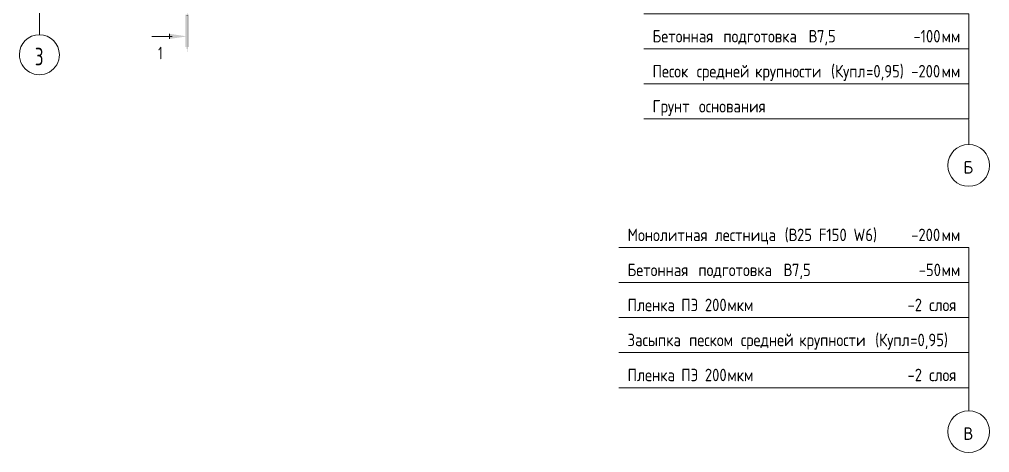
# Model space of a CAD drawing. Header units: millimetres. Extents: x 17301 to 64744, y -5326 to 7712.
# Drawn here: x 53966 to 63671, y -5184 to -854 of the extents above; entities that cross this region are included whole.
import ezdxf

# ---------------------------------------------------------------- set-up
doc = ezdxf.new("R2010")
doc.units = ezdxf.units.MM
doc.linetypes.add('04 Пунктир 10мм', pattern=[10, 0, -10])
for name, color, linetype, lineweight in [('AA_Razrez', 7, 'Continuous', 9), ('AA_Vinoska', 7, 'Continuous', 9), ('Оси', 7, 'Continuous', 9)]:
    doc.layers.add(name, color=color, linetype=linetype, lineweight=lineweight)
doc.styles.add('GOST Common_1', font='GOST_Common.ttf', dxfattribs={"height": 125})
doc.styles.add('ISOCPEUR', font='isocpeur.TTF', dxfattribs={"width": 0.7, "height": 175})
doc.styles.add('ISOCPEUR_1', font='isocpeur.TTF', dxfattribs={"width": 0.85, "height": 125})
doc.styles.add('ISOCPEUR_3', font='isocpeur.TTF', dxfattribs={"width": 0.7, "height": 125})

# ---------------------------------------------------------------- blocks, each defined once
blk = doc.blocks.new('Ось сетки - d_4мм-2765513-КР_СТм1_-3_300_-1этаж')
at = {"layer": 'Оси'}
for start, end in [(360, 180), (360, 180), (180, 360), (180, 360)]:
    blk.add_arc((0, 0), 4, start, end, dxfattribs=at)
blk = doc.blocks.new('Разрез - Номер узла_ сзади-394133-КР_СТм1_-3_300_-1этаж')
at = {"layer": 'AA_Razrez'}
for points in [[(7.33, 0.4), (7.33, -0.39), (0.87, -0.39), (0.87, 0.4)], [(3.5, -3.53), (2.5, -3.53), (3, 0)]]:
    blk.add_hatch(color=256, dxfattribs=at).paths.add_polyline_path(points)
for p, q in [((2.5, -3.53), (3.5, -3.53)), ((3, -3), (3, -7.1))]:
    blk.add_line(p, q, dxfattribs=at)
blk = doc.blocks.new('010_Флажок - ФПм-3987251-Флаг_Состав')
at = {"layer": 'AA_Vinoska'}
for p, q in [((1799.1, -799), (5049.1, -799)), ((5049.1, -1149), (5049.1, -799)), ((1799.1, -1149), (5049.1, -1149)), ((5049.1, -1499), (5049.1, -1149)), ((1799.1, -1499), (5049.1, -1499)), ((5049.1, -1849), (5049.1, -1499)), ((1799.1, -1849), (5049.1, -1849))]:
    blk.add_line(p, q, dxfattribs=at)
blk = doc.blocks.new('010_Флажок - МЛм-3987412-Флаг_Состав')
at = {"layer": 'AA_Vinoska'}
for p, q in [((1549.1, -3135.1), (5049.1, -3135.1)), ((5049.1, -3485.1), (5049.1, -3135.1)), ((1549.1, -3485.1), (5049.1, -3485.1)), ((5049.1, -3835.1), (5049.1, -3485.1)), ((1549.1, -3835.1), (5049.1, -3835.1)), ((5049.1, -4185.1), (5049.1, -3835.1)), ((1549.1, -4185.1), (5049.1, -4185.1)), ((5049.1, -4535.1), (5049.1, -4185.1)), ((1549.1, -4535.1), (5049.1, -4535.1))]:
    blk.add_line(p, q, dxfattribs=at)
blk = doc.blocks.new('010_Флажок только номер _ТиповАннот_ - Узел Б-4007351-Флаг_Состав')
at = {"layer": 'AA_Vinoska'}
blk.add_line((5049.1, -1854.3), (5049.1, -2104.3), dxfattribs=at)
blk.add_circle((5049.1, -2313.3), 209.1, dxfattribs=at)
blk = doc.blocks.new('010_Флажок только номер _ТиповАннот_ - Узел В-4007333-Флаг_Состав')
at = {"layer": 'AA_Vinoska'}
blk.add_line((5049.3, -4515.8), (5049.3, -4765.8), dxfattribs=at)
blk.add_circle((5049.3, -4974.9), 209.1, dxfattribs=at)

msp = doc.modelspace()

# ---------------------------------------------------------------- linework, layer by layer
at = {"layer": 'AA_Razrez', "linetype": '04 Пунктир 10мм'}
msp.add_line((55644.4795, 7647.1457), (55644.4795, -1173.6906), dxfattribs=at)
at = {"layer": 'Оси'}
msp.add_line((54166.3248, -756.6196), (54166.3248, -1006.6196), dxfattribs=at)

# ---------------------------------------------------------------- block references
at = {"layer": 'AA_Razrez', "extrusion": (0, 0, -1), "xscale": 49.99999999999998, "yscale": 49.99999999999998, "zscale": 49.99999999999998, "rotation": 90.00000000000053}
msp.add_blockref('Разрез - Номер узла_ сзади-394133-КР_СТм1_-3_300_-1этаж', (-55644.4795, -1173.6906), dxfattribs=at)
at = {"layer": 'AA_Vinoska'}
for name in ['010_Флажок - ФПм-3987251-Флаг_Состав', '010_Флажок только номер _ТиповАннот_ - Узел Б-4007351-Флаг_Состав', '010_Флажок - МЛм-3987412-Флаг_Состав']:
    msp.add_blockref(name, (58412.8775, 0), dxfattribs=at)
at = {"layer": 'Оси', "xscale": 49.99999999999998, "yscale": 49.99999999999998, "zscale": 49.99999999999998, "rotation": 180}
msp.add_blockref('Ось сетки - d_4мм-2765513-КР_СТм1_-3_300_-1этаж', (54166.3248, -1206.6196), dxfattribs=at)

# ---------------------------------------------------------------- texts
at = {"layer": 'AA_Razrez', "insert": (55354.1231, -1127.4525), "char_height": 125, "width": 53.312219, "attachment_point": 1, "style": 'ISOCPEUR_3'}
msp.add_mtext('\\fISOCPEUR|b0|i0|c204|p34|;\\W.7;1', dxfattribs=at)
at = {"layer": 'AA_Vinoska', "char_height": 125, "attachment_point": 1, "style": 'GOST Common_1'}
for s, insert, width in [('\\fGOST Common|b0|i0|c204|p34|;Б', (63409.4849, -2270.4438), 120.253125), ('\\fGOST Common|b0|i0|c204|p34|;В', (63407.9374, -4932.0051), 124.261562)]:
    msp.add_mtext(s, dxfattribs=dict(at, insert=insert, width=width))
at = {"layer": 'Оси', "insert": (54121.0652, -1138.0165), "char_height": 175, "width": 103.818531, "attachment_point": 1, "style": 'ISOCPEUR'}
msp.add_mtext('\\fISOCPEUR|b0|i0|c204|p34|;\\W.7;3', dxfattribs=at)

# ---------------------------------------------------------------- next in the draw order: texts
at = {"layer": 'AA_Vinoska', "char_height": 125, "attachment_point": 1, "style": 'ISOCPEUR_1', "bg_fill": 3, "box_fill_scale": 1.25, "bg_fill_color": 256, "bg_fill_true_color": 13158600, "bg_fill_transparency": 0}
for s, insert, width in [('Бетонная', (60299.8231, -959.5075), 780.242359), ('-100', (62909.2153, -959.5075), 340.717187), ('Песок', (60299.8231, -1309.5075), 456.561031), ('Грунт', (60299.8231, -1659.5075), 483.818406), ('Монолитная', (60049.8231, -2945.5638), 977.858328), ('-200', (62886.6903, -2945.5638), 367.974562), ('Бетонная', (60049.8231, -3295.5638), 780.242359), ('-50', (62962.3403, -3295.5638), 275.980922), ('Пленка', (60049.8231, -3645.5638), 572.404875), ('-2 ', (62850.1403, -3645.5638), 262.352234), ('Засыпка', (60049.8231, -3995.5638), 667.805687), ('Пленка', (60049.8231, -4345.5638), 572.404875), ('-2 ', (62850.1403, -4345.5638), 262.352234)]:
    msp.add_mtext(s, dxfattribs=dict(at, insert=insert, width=width))

# ---------------------------------------------------------------- next in the draw order: texts
for s, insert, width in [('\\fISOCPEUR|b0|i0|c204|p34|;\\W.85; ', (60943.5875, -959.5075), 78.364953), ('мм', (63190.3351, -959.5075), 204.430312), ('\\fISOCPEUR|b0|i0|c204|p34|;\\W.85; ', (60676.5237, -1309.5075), 78.364953), ('\\fISOCPEUR|b0|i0|c204|p34|;\\W.85; ', (60699.0133, -1659.5075), 78.364953), ('\\fISOCPEUR|b0|i0|c204|p34|;\\W.85; ', (60856.6369, -2945.5638), 78.364953), ('мм', (63190.2997, -2945.5638), 204.430312), ('\\fISOCPEUR|b0|i0|c204|p34|;\\W.85; ', (60693.5875, -3295.5638), 78.364953), ('мм', (63190.0474, -3295.5638), 204.430312), ('\\fISOCPEUR|b0|i0|c204|p34|;\\W.85; ', (60522.1044, -3645.5638), 78.364953), ('слоя', (63066.6026, -3645.5638), 354.345875), ('\\fISOCPEUR|b0|i0|c204|p34|;\\W.85; ', (60600.8179, -3995.5638), 78.364953), ('\\fISOCPEUR|b0|i0|c204|p34|;\\W.85; ', (60522.1044, -4345.5638), 78.364953), ('слоя', (63066.6026, -4345.5638), 354.345875)]:
    msp.add_mtext(s, dxfattribs=dict(at, insert=insert, width=width))

# ---------------------------------------------------------------- next in the draw order: block references
at = {"layer": 'AA_Vinoska'}
msp.add_blockref('010_Флажок только номер _ТиповАннот_ - Узел В-4007333-Флаг_Состав', (58412.8775, 0), dxfattribs=at)

# ---------------------------------------------------------------- next in the draw order: texts
at = {"layer": 'AA_Vinoska', "char_height": 125, "attachment_point": 1, "style": 'ISOCPEUR_1', "bg_fill": 3, "box_fill_scale": 1.25, "bg_fill_color": 256, "bg_fill_true_color": 13158600, "bg_fill_transparency": 0}
for s, insert, width in [('подготовка', (61008.245, -959.5075), 954.008125), ('средней', (60741.1812, -1309.5075), 630.326797), ('основания', (60763.6708, -1659.5075), 824.535594), ('лестница', (60921.2945, -2945.5638), 766.613672), ('подготовка', (60758.245, -3295.5638), 954.008125), ('ПЭ', (60586.7619, -3645.5638), 204.430312), ('песком', (60665.4755, -3995.5638), 548.554672), ('ПЭ', (60586.7619, -4345.5638), 204.430312)]:
    msp.add_mtext(s, dxfattribs=dict(at, insert=insert, width=width))

# ---------------------------------------------------------------- next in the draw order: texts
for s, insert, width in [('\\fISOCPEUR|b0|i0|c204|p34|;\\W.85; ', (61795.3804, -959.5075), 78.364953), ('\\fISOCPEUR|b0|i0|c204|p34|;\\W.85; ', (61261.2528, -1309.5075), 78.364953), (' (', (61553.814, -2945.5638), 129.472531), ('\\fISOCPEUR|b0|i0|c204|p34|;\\W.85; ', (61545.3804, -3295.5638), 78.364953), (' 200', (60755.4338, -3645.5638), 354.345875), ('\\fISOCPEUR|b0|i0|c204|p34|;\\W.85; ', (61118.0784, -3995.5638), 78.364953), (' 200', (60755.4338, -4345.5638), 354.345875)]:
    msp.add_mtext(s, dxfattribs=dict(at, insert=insert, width=width))

# ---------------------------------------------------------------- next in the draw order: texts
for s, insert, width in [('\\fISOCPEUR|b0|i0|c204|p34|;\\W.85;В', (61860.038, -959.5075), 102.215156), ('крупности', (61325.9104, -1309.5075), 838.164281), ('\\fISOCPEUR|b0|i0|c204|p34|;\\W.85;В', (61660.6396, -2945.5638), 102.215156), ('\\fISOCPEUR|b0|i0|c204|p34|;\\W.85;В', (61610.038, -3295.5638), 102.215156), ('мкм', (61047.7984, -3645.5638), 296.423953), ('средней', (61182.7359, -3995.5638), 630.326797), ('мкм', (61047.7984, -4345.5638), 296.423953)]:
    msp.add_mtext(s, dxfattribs=dict(at, insert=insert, width=width))

# ---------------------------------------------------------------- next in the draw order: texts
for s, insert, width in [('7,5', (61944.3739, -959.5075), 228.280516), (' (', (62017.4651, -1309.5075), 129.472531), ('25 F150 W6)', (61744.9755, -2945.5638), 967.636812), ('7,5', (61694.3739, -3295.5638), 228.280516), ('\\fISOCPEUR|b0|i0|c204|p34|;\\W.85; ', (61702.8075, -3995.5638), 78.364953)]:
    msp.add_mtext(s, dxfattribs=dict(at, insert=insert, width=width))

# ---------------------------------------------------------------- next in the draw order: texts
for s, insert, width in [('Купл', (62124.2906, -1309.5075), 378.196078), ('крупности', (61767.4651, -3995.5638), 838.164281)]:
    msp.add_mtext(s, dxfattribs=dict(at, insert=insert, width=width))

# ---------------------------------------------------------------- next in the draw order: texts
for s, insert, width in [('=0,95)', (62436.3336, -1309.5075), 463.375375), (' (', (62459.0198, -3995.5638), 129.472531)]:
    msp.add_mtext(s, dxfattribs=dict(at, insert=insert, width=width))

# ---------------------------------------------------------------- next in the draw order: texts
for s, insert, width in [('-200', (62886.6903, -1309.5075), 367.974562), ('Купл', (62565.8453, -3995.5638), 378.196078)]:
    msp.add_mtext(s, dxfattribs=dict(at, insert=insert, width=width))

# ---------------------------------------------------------------- next in the draw order: texts
for s, insert, width in [('мм', (63190.2997, -1309.5075), 204.430312), ('=0,95)', (62877.8883, -3995.5638), 463.375375)]:
    msp.add_mtext(s, dxfattribs=dict(at, insert=insert, width=width))

doc.saveas('drawing.dxf')
